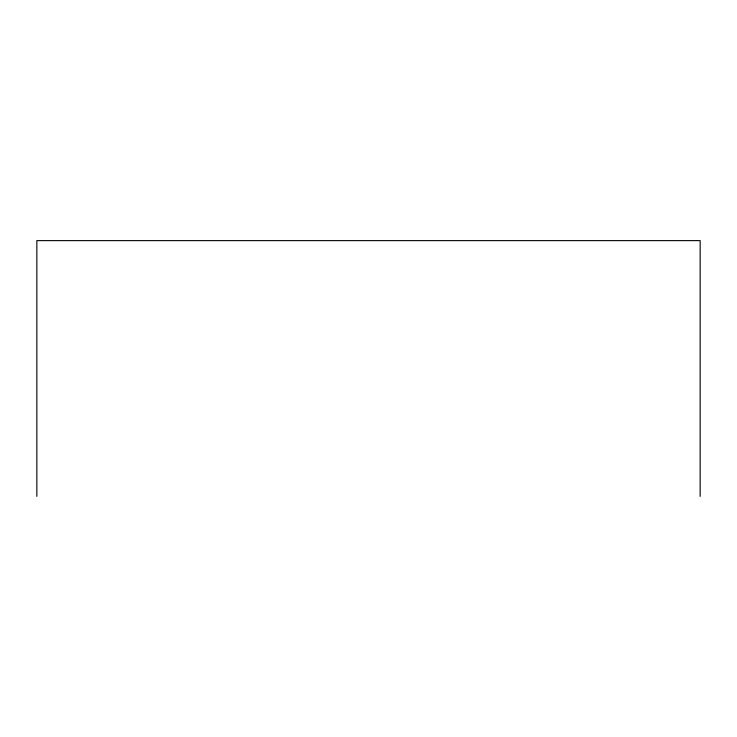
<?xml version="1.0" encoding="UTF-8"?>
<svg xmlns="http://www.w3.org/2000/svg" width="737" height="737" viewBox="0 0 737 737"><rect width="100%" height="100%" fill="white"/><g stroke="black" fill="none" stroke-linecap="round" stroke-linejoin="round"><path stroke-width="1.11" d="M700.15 496.379L700.15 240.621L36.85 240.621L36.85 496.379"/></g></svg>
